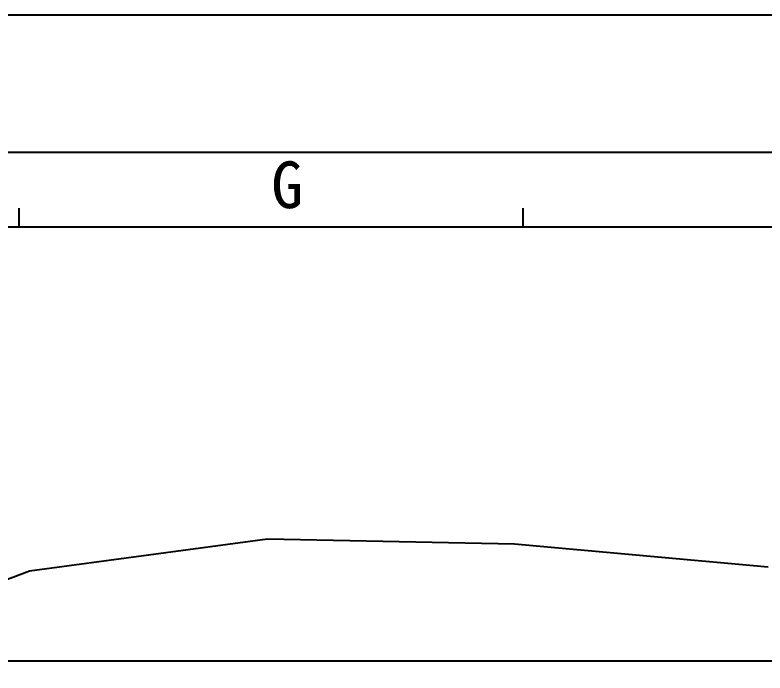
# Model space of a CAD drawing. Header units: millimetres. Extents: x 0 to 594, y 0 to 420.
# Drawn here: x 350 to 430.3, y 349.5 to 420 of the extents above; entities that cross this region are included whole.
import ezdxf

# ---------------------------------------------------------------- set-up
doc = ezdxf.new("R2010")
doc.units = ezdxf.units.MM
doc.header["$LTSCALE"] = 32.67
doc.layers.get('0').update_dxf_attribs({"linetype": 'CONTINUOUS'})
doc.styles.add('TEXTSTYLE_2', font='txt')

msp = doc.modelspace()

# ---------------------------------------------------------------- linework, layer by layer
at = {"color": 7, "linetype": 'CONTINUOUS'}
for p, q in [((0, 420), (594, 420)), ((20.422, 405.309), (571.422, 405.309)), ((350.422, 397.309), (350.422, 399.309)), ((404.422, 397.309), (404.422, 399.309)), ((26.422, 397.309), (564.922, 397.309)), ((351.506, 360.432), (377.002, 363.857)), ((377.002, 363.857), (403.49, 363.333)), ((403.49, 363.333), (430.672, 360.889)), ((322.199, 349.496), (351.506, 360.432))]:
    msp.add_line(p, q, dxfattribs=at)
at = {"color": 3, "linetype": 'CONTINUOUS'}
msp.add_line((325.648, 350.783), (489.52, 350.783), dxfattribs=at)

# ---------------------------------------------------------------- texts
at = {"color": 7, "linetype": 'CONTINUOUS', "insert": (377.422, 404.309), "char_height": 5, "width": 5, "attachment_point": 1, "line_spacing_factor": 0.9, "style": 'TEXTSTYLE_2'}
msp.add_mtext('G', dxfattribs=at)

doc.saveas('drawing.dxf')
